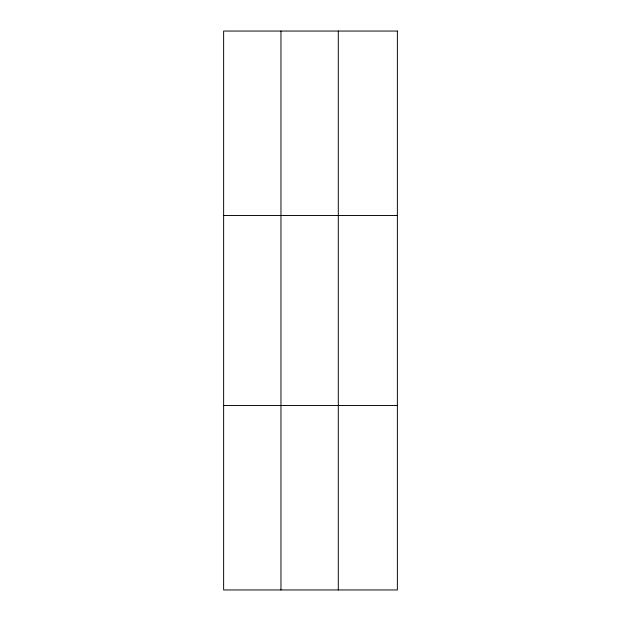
<?xml version="1.0" encoding="UTF-8"?>
<svg xmlns="http://www.w3.org/2000/svg" width="621" height="621" viewBox="0 0 621 621"><rect width="100%" height="100%" fill="white"/><g stroke="black" fill="none" stroke-linecap="round" stroke-linejoin="round"><path stroke-width="0.93" d="M280.964 31.05L280.964 589.95M338.298 31.05L338.298 589.95M223.63 215.487L397.37 215.487M223.63 405.513L397.37 405.513M397.37 31.05L397.37 589.95L223.63 589.95L223.63 31.05L397.37 31.05"/></g></svg>
